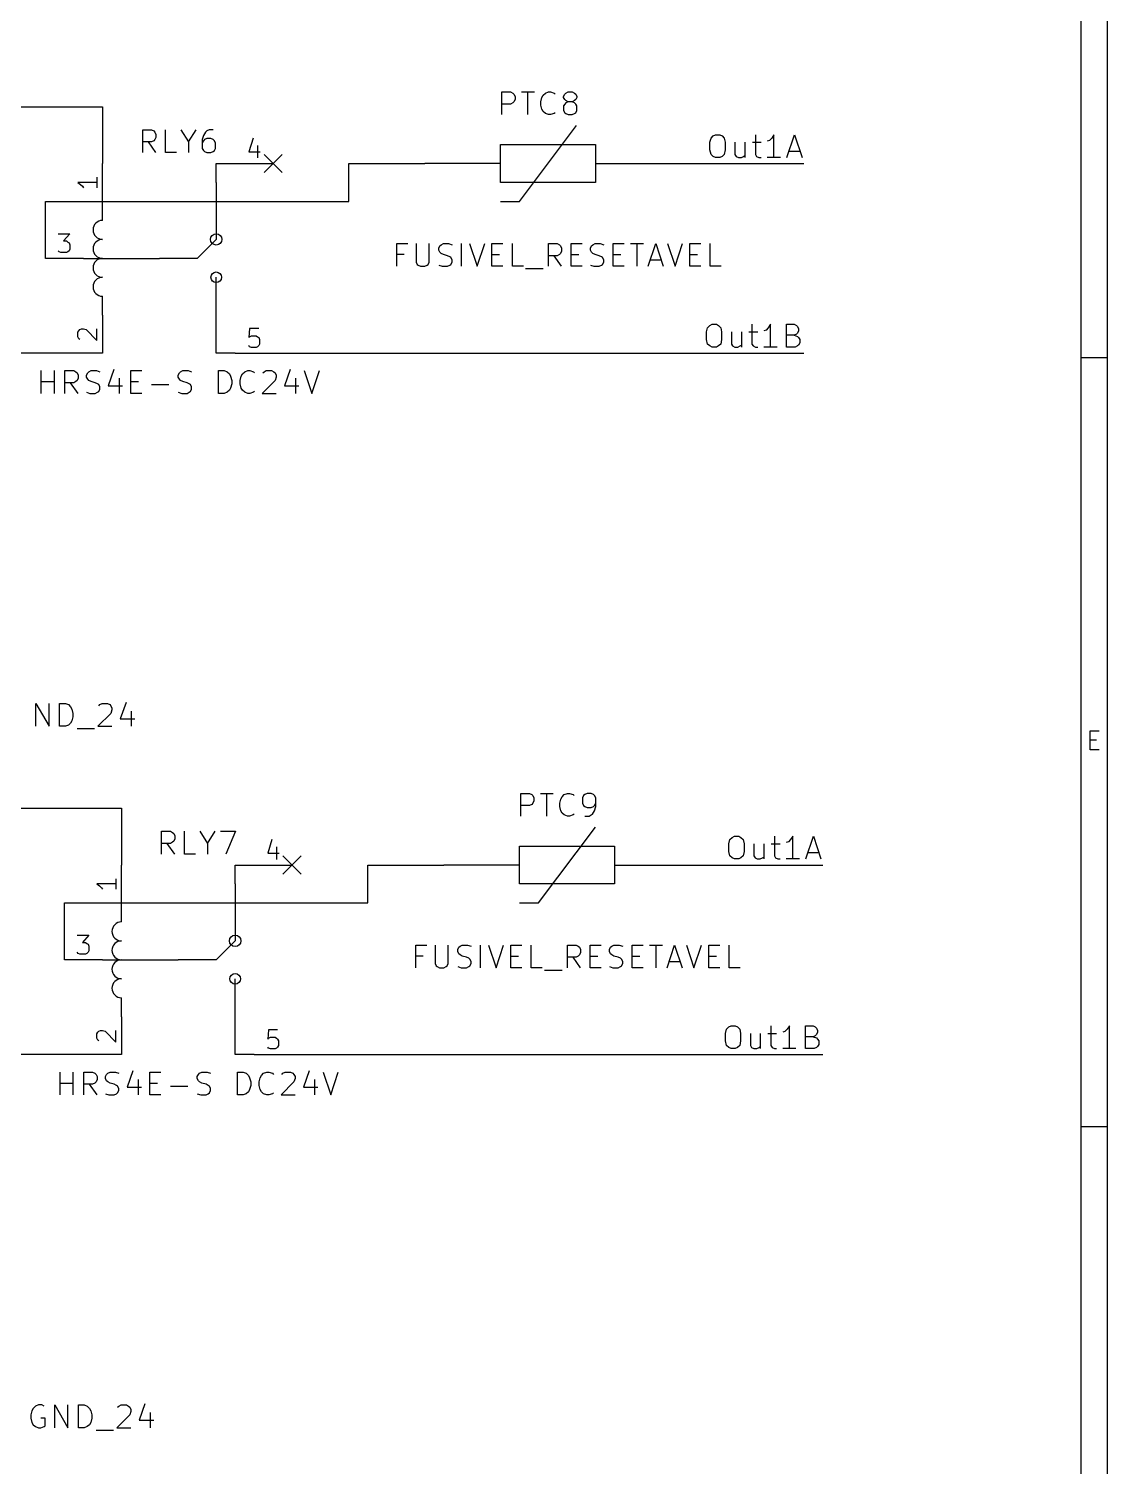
# Model space of a CAD drawing. Extents: x 4000 to 196000, y 4000 to 146000.
# Drawn here: x 167555 to 196000, y 35644 to 73555 of the extents above; entities that cross this region are included whole.
import ezdxf

# ---------------------------------------------------------------- set-up
doc = ezdxf.new("R2010")
doc.units = 0
doc.layers.add('BLACK', color=1, linetype='CONTINUOUS')

msp = doc.modelspace()

# ---------------------------------------------------------------- linework, layer by layer
at = {"layer": 'BLACK'}
for p, q in [((196000, 146000), (196000, 4000)), ((195300, 145300), (195300, 4700)), ((180030, 71290), (180030, 71890)), ((180030, 71890), (180260, 71890)), ((180260, 71890), (180320, 71860)), ((180320, 71860), (180350, 71830)), ((180350, 71830), (180380, 71770)), ((180380, 71690), (180350, 71630)), ((180380, 71770), (180380, 71690)), ((180550, 71890), (180890, 71890)), ((180720, 71290), (180720, 71890)), ((181060, 71630), (181090, 71740)), ((181090, 71740), (181120, 71800)), ((181120, 71800), (181180, 71860)), ((181180, 71860), (181260, 71890)), ((181260, 71890), (181320, 71890)), ((181320, 71890), (181410, 71860)), ((181410, 71860), (181440, 71830)), ((181660, 71770), (181690, 71830)), ((181660, 71740), (181660, 71770)), ((181690, 71690), (181660, 71740)), ((181690, 71830), (181720, 71860)), ((181720, 71660), (181690, 71690)), ((181720, 71860), (181780, 71890)), ((181780, 71630), (181720, 71660)), ((181780, 71890), (181890, 71890)), ((181890, 71890), (181950, 71860)), ((181950, 71660), (181890, 71630)), ((181950, 71860), (181980, 71830)), ((181980, 71690), (181950, 71660)), ((181980, 71830), (182010, 71770)), ((182010, 71740), (181980, 71690)), ((182010, 71770), (182010, 71740)), ((156500, 71500), (169500, 71500)), ((169500, 71500), (169500, 70000)), ((180260, 71570), (180030, 71570)), ((180320, 71600), (180260, 71570)), ((180350, 71630), (180320, 71600)), ((181060, 71540), (181060, 71630)), ((181090, 71430), (181060, 71540)), ((181120, 71370), (181090, 71430)), ((181180, 71320), (181120, 71370)), ((181260, 71290), (181180, 71320)), ((181320, 71290), (181260, 71290)), ((181410, 71320), (181320, 71290)), ((181440, 71340), (181410, 71320)), ((181690, 71570), (181660, 71520)), ((181660, 71520), (181660, 71400)), ((181660, 71400), (181690, 71340)), ((181720, 71600), (181690, 71570)), ((181690, 71340), (181720, 71320)), ((181780, 71630), (181720, 71600)), ((181720, 71320), (181780, 71290)), ((181890, 71630), (181780, 71630)), ((181780, 71290), (181890, 71290)), ((181950, 71600), (181890, 71630)), ((181890, 71290), (181950, 71320)), ((181980, 71570), (181950, 71600)), ((181950, 71320), (181980, 71340)), ((182010, 71520), (181980, 71570)), ((181980, 71340), (182010, 71400)), ((182010, 71400), (182010, 71520)), ((180500, 69000), (182000, 71000)), ((170560, 70290), (170560, 70890)), ((170560, 70890), (170790, 70890)), ((170790, 70570), (170560, 70570)), ((170910, 70290), (170710, 70570)), ((170790, 70890), (170850, 70860)), ((170850, 70600), (170790, 70570)), ((170850, 70860), (170880, 70830)), ((170880, 70630), (170850, 70600)), ((170880, 70830), (170910, 70770)), ((170910, 70690), (170880, 70630)), ((170910, 70770), (170910, 70690)), ((171160, 70290), (171160, 70890)), ((171570, 70890), (171770, 70570)), ((171770, 70570), (171970, 70890)), ((171770, 70570), (171770, 70290)), ((172160, 70740), (172130, 70630)), ((172130, 70630), (172130, 70400)), ((172160, 70600), (172130, 70540)), ((172220, 70830), (172160, 70740)), ((172190, 70630), (172160, 70600)), ((172250, 70660), (172190, 70630)), ((172250, 70860), (172220, 70830)), ((172310, 70890), (172250, 70860)), ((172360, 70660), (172250, 70660)), ((172420, 70890), (172310, 70890)), ((172420, 70630), (172360, 70660)), ((172450, 70600), (172420, 70630)), ((172480, 70540), (172450, 70600)), ((172480, 70400), (172480, 70540)), ((173470, 70670), (173360, 70310)), ((185520, 70560), (185550, 70670)), ((185520, 70360), (185520, 70560)), ((185550, 70670), (185610, 70730)), ((185610, 70730), (185670, 70760)), ((185670, 70760), (185780, 70760)), ((185780, 70760), (185840, 70730)), ((185840, 70730), (185900, 70670)), ((185900, 70670), (185920, 70560)), ((185920, 70560), (185920, 70360)), ((186180, 70560), (186180, 70240)), ((186440, 70560), (186440, 70160)), ((186640, 70560), (186870, 70560)), ((186720, 70760), (186720, 70240)), ((187090, 70610), (187030, 70590)), ((187150, 70670), (187090, 70610)), ((187210, 70760), (187150, 70670)), ((187210, 70160), (187210, 70760)), ((187550, 70160), (187750, 70760)), ((187750, 70760), (187950, 70160)), ((171450, 70290), (171160, 70290)), ((172130, 70400), (172160, 70340)), ((172160, 70340), (172190, 70320)), ((172190, 70320), (172250, 70290)), ((172250, 70290), (172360, 70290)), ((172360, 70290), (172420, 70320)), ((172420, 70320), (172450, 70340)), ((172450, 70340), (172480, 70400)), ((173360, 70310), (173660, 70310)), ((173590, 70480), (173590, 70150)), ((173760, 70240), (174240, 69760)), ((174240, 70240), (173760, 69760)), ((180000, 69500), (180000, 70500)), ((180000, 70500), (182500, 70500)), ((182500, 70500), (182500, 69500)), ((185550, 70240), (185520, 70360)), ((185610, 70190), (185550, 70240)), ((185670, 70160), (185610, 70190)), ((185780, 70160), (185670, 70160)), ((185840, 70190), (185780, 70160)), ((185900, 70240), (185840, 70190)), ((185920, 70360), (185900, 70240)), ((186180, 70240), (186210, 70190)), ((186210, 70190), (186270, 70160)), ((186270, 70160), (186350, 70160)), ((186350, 70160), (186410, 70190)), ((186410, 70190), (186440, 70210)), ((186720, 70240), (186750, 70190)), ((186750, 70190), (186810, 70160)), ((186810, 70160), (186870, 70160)), ((187380, 70160), (187030, 70160)), ((187600, 70330), (187890, 70330)), ((169500, 69000), (169500, 70000)), ((172500, 69500), (172500, 70000)), ((172500, 70000), (173000, 70000)), ((173000, 70000), (174000, 70000)), ((176000, 69000), (176000, 70000)), ((176000, 70000), (178000, 70000)), ((180000, 70000), (178000, 70000)), ((182500, 70000), (184500, 70000)), ((184500, 70000), (188000, 70000)), ((169350, 69500), (168850, 69500)), ((168850, 69500), (168920, 69450)), ((168920, 69450), (168970, 69400)), ((168970, 69400), (169000, 69360)), ((169350, 69640), (169350, 69360)), ((172500, 69500), (172500, 68000)), ((182500, 69500), (180000, 69500)), ((168000, 67500), (168000, 69000)), ((168000, 69000), (176000, 69000)), ((169500, 68500), (169500, 69000)), ((180000, 69000), (180500, 69000)), ((168330, 68150), (168640, 68150)), ((168640, 68150), (168470, 67960)), ((168470, 67960), (168550, 67960)), ((168550, 67960), (168590, 67930)), ((168590, 67930), (168620, 67910)), ((168620, 67910), (168640, 67860)), ((168640, 67860), (168640, 67740)), ((172000, 67500), (172500, 68000)), ((177260, 67290), (177260, 67890)), ((177260, 67890), (177550, 67890)), ((177770, 67890), (177770, 67400)), ((178120, 67400), (178120, 67890)), ((178400, 67830), (178430, 67860)), ((178430, 67860), (178490, 67890)), ((178490, 67890), (178630, 67890)), ((178630, 67890), (178720, 67860)), ((178970, 67290), (178970, 67890)), ((179180, 67890), (179380, 67290)), ((179380, 67290), (179580, 67890)), ((179770, 67290), (179770, 67890)), ((179770, 67890), (180060, 67890)), ((180310, 67290), (180310, 67890)), ((181260, 67290), (181260, 67890)), ((181260, 67890), (181490, 67890)), ((181490, 67890), (181550, 67860)), ((181550, 67860), (181580, 67830)), ((181860, 67290), (181860, 67890)), ((181860, 67890), (182150, 67890)), ((182400, 67830), (182430, 67860)), ((182430, 67860), (182490, 67890)), ((182490, 67890), (182630, 67890)), ((182630, 67890), (182720, 67860)), ((182970, 67290), (182970, 67890)), ((182970, 67890), (183260, 67890)), ((183430, 67890), (183770, 67890)), ((183600, 67290), (183600, 67890)), ((183890, 67290), (184090, 67890)), ((184090, 67890), (184290, 67290)), ((184400, 67890), (184600, 67290)), ((184600, 67290), (184800, 67890)), ((184990, 67290), (184990, 67890)), ((184990, 67890), (185280, 67890)), ((185530, 67290), (185530, 67890)), ((169000, 67500), (168000, 67500)), ((168360, 67670), (168330, 67700)), ((168400, 67650), (168360, 67670)), ((168550, 67650), (168400, 67650)), ((168590, 67670), (168550, 67650)), ((168620, 67700), (168590, 67670)), ((168640, 67740), (168620, 67700)), ((169000, 67500), (171000, 67500)), ((172000, 67500), (171000, 67500)), ((177460, 67600), (177260, 67600)), ((178370, 67770), (178400, 67830)), ((178370, 67720), (178370, 67770)), ((178400, 67660), (178370, 67720)), ((178430, 67630), (178400, 67660)), ((178490, 67600), (178430, 67630)), ((178600, 67570), (178490, 67600)), ((178660, 67540), (178600, 67570)), ((178690, 67520), (178660, 67540)), ((178720, 67460), (178690, 67520)), ((179770, 67600), (179970, 67600)), ((181490, 67570), (181260, 67570)), ((181610, 67290), (181410, 67570)), ((181550, 67600), (181490, 67570)), ((181580, 67630), (181550, 67600)), ((181580, 67830), (181610, 67770)), ((181610, 67690), (181580, 67630)), ((181610, 67770), (181610, 67690)), ((181860, 67600), (182060, 67600)), ((182370, 67770), (182400, 67830)), ((182370, 67720), (182370, 67770)), ((182400, 67660), (182370, 67720)), ((182430, 67630), (182400, 67660)), ((182490, 67600), (182430, 67630)), ((182600, 67570), (182490, 67600)), ((182660, 67540), (182600, 67570)), ((182690, 67520), (182660, 67540)), ((182720, 67460), (182690, 67520)), ((182970, 67600), (183170, 67600)), ((184990, 67600), (185190, 67600)), ((177770, 67400), (177800, 67340)), ((177800, 67340), (177830, 67320)), ((177830, 67320), (177890, 67290)), ((177890, 67290), (178000, 67290)), ((178000, 67290), (178060, 67320)), ((178060, 67320), (178090, 67340)), ((178090, 67340), (178120, 67400)), ((178370, 67320), (178460, 67290)), ((178460, 67290), (178600, 67290)), ((178600, 67290), (178660, 67320)), ((178660, 67320), (178690, 67340)), ((178690, 67340), (178720, 67400)), ((178720, 67400), (178720, 67460)), ((180060, 67290), (179770, 67290)), ((180600, 67290), (180310, 67290)), ((180660, 67230), (181120, 67230)), ((182150, 67290), (181860, 67290)), ((182370, 67320), (182460, 67290)), ((182460, 67290), (182600, 67290)), ((182600, 67290), (182660, 67320)), ((182660, 67320), (182690, 67340)), ((182690, 67340), (182720, 67400)), ((182720, 67400), (182720, 67460)), ((183260, 67290), (182970, 67290)), ((183940, 67460), (184230, 67460)), ((185280, 67290), (184990, 67290)), ((185820, 67290), (185530, 67290)), ((172500, 65000), (172500, 67000)), ((169500, 66000), (169500, 66500)), ((169500, 66000), (169500, 65000)), ((168850, 65550), (168880, 65590)), ((168880, 65590), (168900, 65620)), ((168900, 65620), (168950, 65640)), ((168950, 65640), (169000, 65640)), ((169000, 65640), (169070, 65620)), ((169070, 65620), (169350, 65330)), ((169350, 65330), (169350, 65640)), ((173380, 65650), (173360, 65410)), ((173620, 65650), (173380, 65650)), ((185430, 65560), (185460, 65670)), ((185460, 65670), (185520, 65730)), ((185520, 65730), (185580, 65760)), ((185580, 65760), (185690, 65760)), ((185690, 65760), (185750, 65730)), ((185750, 65730), (185810, 65670)), ((185810, 65670), (185830, 65560)), ((186630, 65760), (186630, 65240)), ((187000, 65610), (186940, 65590)), ((187060, 65670), (187000, 65610)), ((187120, 65760), (187060, 65670)), ((187120, 65160), (187120, 65760)), ((187540, 65160), (187540, 65760)), ((187540, 65760), (187740, 65760)), ((187740, 65760), (187800, 65730)), ((187800, 65730), (187830, 65700)), ((187830, 65700), (187860, 65640)), ((187860, 65590), (187830, 65530)), ((187860, 65640), (187860, 65590)), ((168850, 65430), (168850, 65550)), ((168880, 65380), (168850, 65430)), ((168900, 65360), (168880, 65380)), ((173360, 65410), (173380, 65430)), ((173380, 65430), (173430, 65460)), ((173430, 65460), (173550, 65460)), ((173550, 65460), (173590, 65430)), ((173590, 65430), (173620, 65410)), ((173620, 65410), (173640, 65360)), ((173640, 65240), (173620, 65200)), ((173640, 65360), (173640, 65240)), ((185430, 65360), (185430, 65560)), ((185460, 65240), (185430, 65360)), ((185520, 65190), (185460, 65240)), ((185810, 65240), (185750, 65190)), ((185830, 65360), (185810, 65240)), ((185830, 65560), (185830, 65360)), ((186090, 65560), (186090, 65240)), ((186090, 65240), (186120, 65190)), ((186320, 65190), (186350, 65210)), ((186350, 65560), (186350, 65160)), ((186550, 65560), (186780, 65560)), ((186630, 65240), (186660, 65190)), ((187740, 65470), (187540, 65470)), ((187800, 65500), (187740, 65470)), ((187740, 65470), (187830, 65440)), ((187830, 65530), (187800, 65500)), ((187830, 65440), (187860, 65410)), ((187860, 65210), (187830, 65190)), ((187860, 65410), (187890, 65360)), ((187890, 65270), (187860, 65210)), ((187890, 65360), (187890, 65270)), ((169500, 65000), (165500, 65000)), ((173000, 65000), (172500, 65000)), ((173000, 65000), (174000, 65000)), ((173380, 65170), (173360, 65200)), ((173430, 65150), (173380, 65170)), ((173550, 65150), (173430, 65150)), ((173590, 65170), (173550, 65150)), ((173620, 65200), (173590, 65170)), ((174000, 65000), (188000, 65000)), ((185580, 65160), (185520, 65190)), ((185690, 65160), (185580, 65160)), ((185750, 65190), (185690, 65160)), ((186120, 65190), (186180, 65160)), ((186180, 65160), (186260, 65160)), ((186260, 65160), (186320, 65190)), ((186660, 65190), (186720, 65160)), ((186720, 65160), (186780, 65160)), ((187290, 65160), (186940, 65160)), ((187770, 65160), (187540, 65160)), ((187830, 65190), (187770, 65160)), ((196000, 64880), (195300, 64880)), ((167880, 63940), (167880, 64540)), ((168230, 63940), (168230, 64540)), ((168510, 63940), (168510, 64540)), ((168510, 64540), (168740, 64540)), ((168740, 64540), (168800, 64510)), ((168800, 64510), (168830, 64480)), ((168830, 64480), (168860, 64420)), ((169080, 64420), (169110, 64480)), ((169110, 64480), (169140, 64510)), ((169140, 64510), (169200, 64540)), ((169200, 64540), (169340, 64540)), ((169340, 64540), (169430, 64510)), ((169800, 64570), (169650, 64140)), ((170250, 63940), (170250, 64540)), ((170250, 64540), (170540, 64540)), ((171500, 64420), (171530, 64480)), ((171530, 64480), (171560, 64510)), ((171560, 64510), (171620, 64540)), ((171620, 64540), (171760, 64540)), ((171760, 64540), (171850, 64510)), ((172560, 63940), (172560, 64540)), ((172560, 64540), (172710, 64540)), ((172710, 64540), (172790, 64510)), ((172790, 64510), (172850, 64450)), ((172850, 64450), (172880, 64390)), ((173160, 64390), (173190, 64450)), ((173190, 64450), (173250, 64510)), ((173250, 64510), (173330, 64540)), ((173330, 64540), (173390, 64540)), ((173390, 64540), (173480, 64510)), ((173480, 64510), (173510, 64480)), ((173730, 64480), (173760, 64510)), ((173760, 64510), (173820, 64540)), ((173820, 64540), (173960, 64540)), ((173960, 64540), (174020, 64510)), ((174020, 64510), (174050, 64480)), ((174050, 64480), (174080, 64420)), ((174450, 64570), (174300, 64140)), ((174820, 64540), (175020, 63940)), ((175020, 63940), (175220, 64540)), ((167880, 64250), (168230, 64250)), ((168740, 64220), (168510, 64220)), ((168860, 63940), (168660, 64220)), ((168800, 64250), (168740, 64220)), ((168830, 64280), (168800, 64250)), ((168860, 64340), (168830, 64280)), ((168860, 64420), (168860, 64340)), ((169080, 64370), (169080, 64420)), ((169110, 64310), (169080, 64370)), ((169140, 64280), (169110, 64310)), ((169200, 64250), (169140, 64280)), ((169310, 64220), (169200, 64250)), ((169370, 64190), (169310, 64220)), ((169400, 64170), (169370, 64190)), ((169430, 64110), (169400, 64170)), ((169430, 64050), (169430, 64110)), ((169650, 64140), (170030, 64140)), ((169940, 64340), (169940, 63940)), ((170250, 64250), (170450, 64250)), ((170790, 64170), (171250, 64170)), ((171500, 64370), (171500, 64420)), ((171530, 64310), (171500, 64370)), ((171560, 64280), (171530, 64310)), ((171620, 64250), (171560, 64280)), ((171730, 64220), (171620, 64250)), ((171790, 64190), (171730, 64220)), ((171820, 64170), (171790, 64190)), ((171850, 64110), (171820, 64170)), ((171850, 64050), (171850, 64110)), ((172880, 64080), (172850, 64020)), ((172880, 64390), (172910, 64280)), ((172910, 64190), (172880, 64080)), ((172910, 64280), (172910, 64190)), ((173130, 64280), (173160, 64390)), ((173130, 64190), (173130, 64280)), ((173160, 64080), (173130, 64190)), ((173190, 64020), (173160, 64080)), ((174050, 64280), (173710, 63940)), ((174080, 64370), (174050, 64280)), ((174080, 64420), (174080, 64370)), ((174300, 64140), (174680, 64140)), ((174590, 64340), (174590, 63940)), ((169080, 63970), (169170, 63940)), ((169170, 63940), (169310, 63940)), ((169310, 63940), (169370, 63970)), ((169370, 63970), (169400, 63990)), ((169400, 63990), (169430, 64050)), ((170540, 63940), (170250, 63940)), ((171500, 63970), (171590, 63940)), ((171590, 63940), (171730, 63940)), ((171730, 63940), (171790, 63970)), ((171790, 63970), (171820, 63990)), ((171820, 63990), (171850, 64050)), ((172710, 63940), (172560, 63940)), ((172790, 63970), (172710, 63940)), ((172850, 64020), (172790, 63970)), ((173250, 63970), (173190, 64020)), ((173330, 63940), (173250, 63970)), ((173390, 63940), (173330, 63940)), ((173480, 63970), (173390, 63940)), ((173510, 63990), (173480, 63970)), ((173710, 63940), (174080, 63940)), ((167740, 55160), (167740, 55760)), ((167740, 55760), (168090, 55160)), ((168090, 55160), (168090, 55760)), ((168370, 55160), (168370, 55760)), ((168370, 55760), (168520, 55760)), ((168520, 55760), (168600, 55730)), ((168600, 55730), (168660, 55670)), ((169400, 55700), (169430, 55730)), ((169430, 55730), (169490, 55760)), ((169490, 55760), (169630, 55760)), ((169630, 55760), (169690, 55730)), ((169690, 55730), (169720, 55700)), ((170120, 55790), (169970, 55360)), ((168660, 55670), (168690, 55610)), ((168690, 55610), (168720, 55500)), ((168720, 55410), (168690, 55300)), ((168720, 55500), (168720, 55410)), ((169720, 55500), (169380, 55160)), ((169720, 55700), (169750, 55640)), ((169750, 55590), (169720, 55500)), ((169750, 55640), (169750, 55590)), ((169970, 55360), (170350, 55360)), ((170260, 55560), (170260, 55160)), ((168520, 55160), (168370, 55160)), ((168600, 55190), (168520, 55160)), ((168660, 55240), (168600, 55190)), ((168690, 55300), (168660, 55240)), ((168830, 55100), (169290, 55100)), ((169380, 55160), (169750, 55160)), ((195550, 54540), (195550, 55040)), ((195550, 55040), (195790, 55040)), ((195550, 54800), (195720, 54800)), ((195790, 54540), (195550, 54540)), ((180530, 52790), (180530, 53390)), ((180530, 53390), (180760, 53390)), ((180760, 53390), (180820, 53360)), ((180820, 53100), (180760, 53070)), ((180820, 53360), (180850, 53330)), ((180850, 53130), (180820, 53100)), ((180850, 53330), (180880, 53270)), ((180880, 53190), (180850, 53130)), ((180880, 53270), (180880, 53190)), ((181050, 53390), (181390, 53390)), ((181220, 52790), (181220, 53390)), ((181560, 53130), (181590, 53240)), ((181560, 53040), (181560, 53130)), ((181590, 53240), (181620, 53300)), ((181620, 53300), (181680, 53360)), ((181680, 53360), (181760, 53390)), ((181760, 53390), (181820, 53390)), ((181820, 53390), (181910, 53360)), ((181910, 53360), (181940, 53330)), ((182190, 53330), (182160, 53270)), ((182160, 53270), (182160, 53130)), ((182160, 53130), (182190, 53070)), ((182220, 53360), (182190, 53330)), ((182280, 53390), (182220, 53360)), ((182390, 53390), (182280, 53390)), ((182450, 53360), (182390, 53390)), ((182480, 53330), (182450, 53360)), ((182510, 53270), (182480, 53330)), ((182480, 53070), (182510, 53130)), ((182510, 53040), (182510, 53270)), ((157000, 53000), (170000, 53000)), ((170000, 53000), (170000, 51500)), ((180760, 53070), (180530, 53070)), ((181590, 52930), (181560, 53040)), ((181620, 52870), (181590, 52930)), ((181680, 52820), (181620, 52870)), ((181760, 52790), (181680, 52820)), ((181820, 52790), (181760, 52790)), ((181910, 52820), (181820, 52790)), ((181940, 52840), (181910, 52820)), ((182190, 53070), (182220, 53040)), ((182220, 53040), (182280, 53020)), ((182220, 52790), (182340, 52790)), ((182280, 53020), (182390, 53020)), ((182340, 52790), (182390, 52820)), ((182390, 53020), (182450, 53040)), ((182390, 52820), (182420, 52840)), ((182420, 52840), (182480, 52930)), ((182450, 53040), (182480, 53070)), ((182480, 52930), (182510, 53040)), ((171060, 51790), (171060, 52390)), ((171060, 52390), (171290, 52390)), ((171290, 52390), (171350, 52360)), ((171350, 52360), (171380, 52330)), ((171380, 52330), (171410, 52270)), ((171660, 51790), (171660, 52390)), ((172070, 52390), (172270, 52070)), ((172270, 52070), (172470, 52390)), ((172610, 52390), (173010, 52390)), ((173010, 52390), (172750, 51790)), ((181000, 50500), (182500, 52500)), ((171290, 52070), (171060, 52070)), ((171410, 51790), (171210, 52070)), ((171350, 52100), (171290, 52070)), ((171380, 52130), (171350, 52100)), ((171410, 52190), (171380, 52130)), ((171410, 52270), (171410, 52190)), ((172270, 52070), (172270, 51790)), ((173970, 52170), (173860, 51810)), ((174090, 51980), (174090, 51650)), ((180500, 51000), (180500, 52000)), ((180500, 52000), (183000, 52000)), ((183000, 52000), (183000, 51000)), ((186020, 52060), (186050, 52170)), ((186020, 51860), (186020, 52060)), ((186050, 52170), (186110, 52230)), ((186110, 52230), (186170, 52260)), ((186170, 52260), (186280, 52260)), ((186280, 52260), (186340, 52230)), ((186340, 52230), (186400, 52170)), ((186400, 52170), (186420, 52060)), ((186420, 52060), (186420, 51860)), ((186680, 52060), (186680, 51740)), ((186940, 52060), (186940, 51660)), ((187140, 52060), (187370, 52060)), ((187220, 52260), (187220, 51740)), ((187590, 52110), (187530, 52090)), ((187650, 52170), (187590, 52110)), ((187710, 52260), (187650, 52170)), ((187710, 51660), (187710, 52260)), ((188050, 51660), (188250, 52260)), ((188250, 52260), (188450, 51660)), ((171950, 51790), (171660, 51790)), ((173860, 51810), (174160, 51810)), ((174260, 51740), (174740, 51260)), ((174740, 51740), (174260, 51260)), ((186050, 51740), (186020, 51860)), ((186110, 51690), (186050, 51740)), ((186170, 51660), (186110, 51690)), ((186280, 51660), (186170, 51660)), ((186340, 51690), (186280, 51660)), ((186400, 51740), (186340, 51690)), ((186420, 51860), (186400, 51740)), ((186680, 51740), (186710, 51690)), ((186710, 51690), (186770, 51660)), ((186770, 51660), (186850, 51660)), ((186850, 51660), (186910, 51690)), ((186910, 51690), (186940, 51710)), ((187220, 51740), (187250, 51690)), ((187250, 51690), (187310, 51660)), ((187310, 51660), (187370, 51660)), ((187880, 51660), (187530, 51660)), ((188100, 51830), (188390, 51830)), ((170000, 50500), (170000, 51500)), ((173000, 51000), (173000, 51500)), ((173000, 51500), (173500, 51500)), ((173500, 51500), (174500, 51500)), ((176500, 50500), (176500, 51500)), ((176500, 51500), (178500, 51500)), ((180500, 51500), (178500, 51500)), ((183000, 51500), (185000, 51500)), ((185000, 51500), (188500, 51500)), ((169850, 51000), (169350, 51000)), ((169350, 51000), (169420, 50950)), ((169420, 50950), (169470, 50900)), ((169470, 50900), (169500, 50860)), ((169850, 51140), (169850, 50860)), ((173000, 51000), (173000, 49500)), ((183000, 51000), (180500, 51000)), ((168500, 49000), (168500, 50500)), ((168500, 50500), (176500, 50500)), ((170000, 50000), (170000, 50500)), ((180500, 50500), (181000, 50500)), ((168830, 49650), (169140, 49650)), ((169140, 49650), (168970, 49460)), ((168970, 49460), (169050, 49460)), ((169050, 49460), (169090, 49430)), ((169090, 49430), (169120, 49410)), ((169120, 49410), (169140, 49360)), ((169140, 49360), (169140, 49240)), ((172500, 49000), (173000, 49500)), ((177760, 48790), (177760, 49390)), ((177760, 49390), (178050, 49390)), ((178270, 49390), (178270, 48900)), ((178620, 48900), (178620, 49390)), ((178870, 49270), (178900, 49330)), ((178900, 49330), (178930, 49360)), ((178930, 49360), (178990, 49390)), ((178990, 49390), (179130, 49390)), ((179130, 49390), (179220, 49360)), ((179470, 48790), (179470, 49390)), ((179680, 49390), (179880, 48790)), ((179880, 48790), (180080, 49390)), ((180270, 48790), (180270, 49390)), ((180270, 49390), (180560, 49390)), ((180810, 48790), (180810, 49390)), ((181760, 48790), (181760, 49390)), ((181760, 49390), (181990, 49390)), ((181990, 49390), (182050, 49360)), ((182050, 49360), (182080, 49330)), ((182080, 49330), (182110, 49270)), ((182360, 48790), (182360, 49390)), ((182360, 49390), (182650, 49390)), ((182870, 49270), (182900, 49330)), ((182900, 49330), (182930, 49360)), ((182930, 49360), (182990, 49390)), ((182990, 49390), (183130, 49390)), ((183130, 49390), (183220, 49360)), ((183470, 48790), (183470, 49390)), ((183470, 49390), (183760, 49390)), ((183930, 49390), (184270, 49390)), ((184100, 48790), (184100, 49390)), ((184390, 48790), (184590, 49390)), ((184590, 49390), (184790, 48790)), ((184900, 49390), (185100, 48790)), ((185100, 48790), (185300, 49390)), ((185490, 48790), (185490, 49390)), ((185490, 49390), (185780, 49390)), ((186030, 48790), (186030, 49390)), ((169500, 49000), (168500, 49000)), ((168860, 49170), (168830, 49200)), ((168900, 49150), (168860, 49170)), ((169050, 49150), (168900, 49150)), ((169090, 49170), (169050, 49150)), ((169120, 49200), (169090, 49170)), ((169140, 49240), (169120, 49200)), ((169500, 49000), (171500, 49000)), ((172500, 49000), (171500, 49000)), ((177960, 49100), (177760, 49100)), ((178870, 49220), (178870, 49270)), ((178900, 49160), (178870, 49220)), ((178930, 49130), (178900, 49160)), ((178990, 49100), (178930, 49130)), ((179100, 49070), (178990, 49100)), ((179160, 49040), (179100, 49070)), ((179190, 49020), (179160, 49040)), ((179220, 48960), (179190, 49020)), ((179220, 48900), (179220, 48960)), ((180270, 49100), (180470, 49100)), ((181990, 49070), (181760, 49070)), ((182110, 48790), (181910, 49070)), ((182050, 49100), (181990, 49070)), ((182080, 49130), (182050, 49100)), ((182110, 49190), (182080, 49130)), ((182110, 49270), (182110, 49190)), ((182360, 49100), (182560, 49100)), ((182870, 49220), (182870, 49270)), ((182900, 49160), (182870, 49220)), ((182930, 49130), (182900, 49160)), ((182990, 49100), (182930, 49130)), ((183100, 49070), (182990, 49100)), ((183160, 49040), (183100, 49070)), ((183190, 49020), (183160, 49040)), ((183220, 48960), (183190, 49020)), ((183220, 48900), (183220, 48960)), ((183470, 49100), (183670, 49100)), ((184440, 48960), (184730, 48960)), ((185490, 49100), (185690, 49100)), ((178270, 48900), (178300, 48840)), ((178300, 48840), (178330, 48820)), ((178330, 48820), (178390, 48790)), ((178390, 48790), (178500, 48790)), ((178500, 48790), (178560, 48820)), ((178560, 48820), (178590, 48840)), ((178590, 48840), (178620, 48900)), ((178870, 48820), (178960, 48790)), ((178960, 48790), (179100, 48790)), ((179100, 48790), (179160, 48820)), ((179160, 48820), (179190, 48840)), ((179190, 48840), (179220, 48900)), ((180560, 48790), (180270, 48790)), ((181100, 48790), (180810, 48790)), ((181160, 48730), (181620, 48730)), ((182650, 48790), (182360, 48790)), ((182870, 48820), (182960, 48790)), ((182960, 48790), (183100, 48790)), ((183100, 48790), (183160, 48820)), ((183160, 48820), (183190, 48840)), ((183190, 48840), (183220, 48900)), ((183760, 48790), (183470, 48790)), ((185780, 48790), (185490, 48790)), ((186320, 48790), (186030, 48790)), ((173000, 46500), (173000, 48500)), ((170000, 47500), (170000, 48000)), ((170000, 47500), (170000, 46500)), ((169350, 47050), (169380, 47090)), ((169350, 46930), (169350, 47050)), ((169380, 47090), (169400, 47120)), ((169400, 47120), (169450, 47140)), ((169450, 47140), (169500, 47140)), ((169500, 47140), (169570, 47120)), ((169570, 47120), (169850, 46830)), ((169850, 46830), (169850, 47140)), ((173880, 47150), (173860, 46910)), ((174120, 47150), (173880, 47150)), ((185930, 47060), (185960, 47170)), ((185930, 46860), (185930, 47060)), ((185960, 47170), (186020, 47230)), ((186020, 47230), (186080, 47260)), ((186080, 47260), (186190, 47260)), ((186190, 47260), (186250, 47230)), ((186250, 47230), (186310, 47170)), ((186310, 47170), (186330, 47060)), ((186330, 47060), (186330, 46860)), ((186590, 47060), (186590, 46740)), ((186850, 47060), (186850, 46660)), ((187050, 47060), (187280, 47060)), ((187130, 47260), (187130, 46740)), ((187500, 47110), (187440, 47090)), ((187560, 47170), (187500, 47110)), ((187620, 47260), (187560, 47170)), ((187620, 46660), (187620, 47260)), ((188040, 46660), (188040, 47260)), ((188040, 47260), (188240, 47260)), ((188240, 47260), (188300, 47230)), ((188300, 47230), (188330, 47200)), ((188330, 47030), (188300, 47000)), ((188330, 47200), (188360, 47140)), ((188360, 47090), (188330, 47030)), ((188360, 47140), (188360, 47090)), ((169380, 46880), (169350, 46930)), ((169400, 46860), (169380, 46880)), ((173860, 46910), (173880, 46930)), ((173880, 46670), (173860, 46700)), ((173880, 46930), (173930, 46960)), ((173930, 46650), (173880, 46670)), ((173930, 46960), (174050, 46960)), ((174050, 46650), (173930, 46650)), ((174050, 46960), (174090, 46930)), ((174090, 46670), (174050, 46650)), ((174090, 46930), (174120, 46910)), ((174120, 46700), (174090, 46670)), ((174120, 46910), (174140, 46860)), ((174140, 46740), (174120, 46700)), ((174140, 46860), (174140, 46740)), ((185960, 46740), (185930, 46860)), ((186020, 46690), (185960, 46740)), ((186080, 46660), (186020, 46690)), ((186190, 46660), (186080, 46660)), ((186250, 46690), (186190, 46660)), ((186310, 46740), (186250, 46690)), ((186330, 46860), (186310, 46740)), ((186590, 46740), (186620, 46690)), ((186620, 46690), (186680, 46660)), ((186680, 46660), (186760, 46660)), ((186760, 46660), (186820, 46690)), ((186820, 46690), (186850, 46710)), ((187130, 46740), (187160, 46690)), ((187160, 46690), (187220, 46660)), ((187220, 46660), (187280, 46660)), ((187790, 46660), (187440, 46660)), ((188240, 46970), (188040, 46970)), ((188270, 46660), (188040, 46660)), ((188300, 47000), (188240, 46970)), ((188240, 46970), (188330, 46940)), ((188330, 46690), (188270, 46660)), ((188330, 46940), (188360, 46910)), ((188360, 46710), (188330, 46690)), ((188360, 46910), (188390, 46860)), ((188390, 46770), (188360, 46710)), ((188390, 46860), (188390, 46770)), ((170000, 46500), (166000, 46500)), ((173500, 46500), (173000, 46500)), ((173500, 46500), (174500, 46500)), ((174500, 46500), (188500, 46500)), ((168380, 45440), (168380, 46040)), ((168730, 45440), (168730, 46040)), ((169010, 45440), (169010, 46040)), ((169010, 46040), (169240, 46040)), ((169240, 46040), (169300, 46010)), ((169300, 46010), (169330, 45980)), ((169330, 45980), (169360, 45920)), ((169360, 45920), (169360, 45840)), ((169580, 45920), (169610, 45980)), ((169580, 45870), (169580, 45920)), ((169610, 45980), (169640, 46010)), ((169640, 46010), (169700, 46040)), ((169700, 46040), (169840, 46040)), ((169840, 46040), (169930, 46010)), ((170300, 46070), (170150, 45640)), ((170750, 45440), (170750, 46040)), ((170750, 46040), (171040, 46040)), ((172000, 45920), (172030, 45980)), ((172000, 45870), (172000, 45920)), ((172030, 45980), (172060, 46010)), ((172060, 46010), (172120, 46040)), ((172120, 46040), (172260, 46040)), ((172260, 46040), (172350, 46010)), ((173060, 45440), (173060, 46040)), ((173060, 46040), (173210, 46040)), ((173210, 46040), (173290, 46010)), ((173290, 46010), (173350, 45950)), ((173350, 45950), (173380, 45890)), ((173380, 45890), (173410, 45780)), ((173630, 45780), (173660, 45890)), ((173660, 45890), (173690, 45950)), ((173690, 45950), (173750, 46010)), ((173750, 46010), (173830, 46040)), ((173830, 46040), (173890, 46040)), ((173890, 46040), (173980, 46010)), ((173980, 46010), (174010, 45980)), ((174230, 45980), (174260, 46010)), ((174260, 46010), (174320, 46040)), ((174320, 46040), (174460, 46040)), ((174460, 46040), (174520, 46010)), ((174520, 46010), (174550, 45980)), ((174550, 45980), (174580, 45920)), ((174580, 45920), (174580, 45870)), ((174950, 46070), (174800, 45640)), ((175320, 46040), (175520, 45440)), ((175520, 45440), (175720, 46040)), ((168380, 45750), (168730, 45750)), ((169240, 45720), (169010, 45720)), ((169360, 45440), (169160, 45720)), ((169300, 45750), (169240, 45720)), ((169330, 45780), (169300, 45750)), ((169360, 45840), (169330, 45780)), ((169610, 45810), (169580, 45870)), ((169640, 45780), (169610, 45810)), ((169700, 45750), (169640, 45780)), ((169810, 45720), (169700, 45750)), ((169870, 45690), (169810, 45720)), ((169900, 45670), (169870, 45690)), ((169930, 45610), (169900, 45670)), ((169900, 45490), (169930, 45550)), ((169930, 45550), (169930, 45610)), ((170150, 45640), (170530, 45640)), ((170440, 45840), (170440, 45440)), ((170750, 45750), (170950, 45750)), ((171290, 45670), (171750, 45670)), ((172030, 45810), (172000, 45870)), ((172060, 45780), (172030, 45810)), ((172120, 45750), (172060, 45780)), ((172230, 45720), (172120, 45750)), ((172290, 45690), (172230, 45720)), ((172320, 45670), (172290, 45690)), ((172350, 45610), (172320, 45670)), ((172320, 45490), (172350, 45550)), ((172350, 45550), (172350, 45610)), ((173350, 45520), (173290, 45470)), ((173380, 45580), (173350, 45520)), ((173410, 45690), (173380, 45580)), ((173410, 45780), (173410, 45690)), ((173630, 45690), (173630, 45780)), ((173660, 45580), (173630, 45690)), ((173690, 45520), (173660, 45580)), ((173750, 45470), (173690, 45520)), ((174550, 45780), (174210, 45440)), ((174580, 45870), (174550, 45780)), ((174800, 45640), (175180, 45640)), ((175090, 45840), (175090, 45440)), ((169580, 45470), (169670, 45440)), ((169670, 45440), (169810, 45440)), ((169810, 45440), (169870, 45470)), ((169870, 45470), (169900, 45490)), ((171040, 45440), (170750, 45440)), ((172000, 45470), (172090, 45440)), ((172090, 45440), (172230, 45440)), ((172230, 45440), (172290, 45470)), ((172290, 45470), (172320, 45490)), ((173210, 45440), (173060, 45440)), ((173290, 45470), (173210, 45440)), ((173830, 45440), (173750, 45470)), ((173890, 45440), (173830, 45440)), ((173980, 45470), (173890, 45440)), ((174010, 45490), (173980, 45470)), ((174210, 45440), (174580, 45440)), ((196000, 44600), (195300, 44600)), ((167670, 37170), (167640, 37110)), ((167730, 37230), (167670, 37170)), ((167810, 37260), (167730, 37230)), ((167900, 37260), (167810, 37260)), ((167960, 37230), (167900, 37260)), ((168240, 36660), (168240, 37260)), ((168240, 37260), (168590, 36660)), ((168590, 36660), (168590, 37260)), ((168870, 36660), (168870, 37260)), ((168870, 37260), (169020, 37260)), ((169020, 37260), (169100, 37230)), ((169100, 37230), (169160, 37170)), ((169160, 37170), (169190, 37110)), ((169900, 37200), (169930, 37230)), ((169930, 37230), (169990, 37260)), ((169990, 37260), (170130, 37260)), ((170130, 37260), (170190, 37230)), ((170190, 37230), (170220, 37200)), ((170220, 37200), (170250, 37140)), ((170620, 37290), (170470, 36860)), ((167640, 37110), (167610, 37000)), ((167610, 37000), (167610, 36910)), ((167610, 36910), (167640, 36800)), ((167640, 36800), (167670, 36740)), ((167990, 36910), (167870, 36910)), ((167990, 36710), (167990, 36910)), ((169190, 36800), (169160, 36740)), ((169190, 37110), (169220, 37000)), ((169220, 36910), (169190, 36800)), ((169220, 37000), (169220, 36910)), ((170220, 37000), (169880, 36660)), ((170250, 37090), (170220, 37000)), ((170250, 37140), (170250, 37090)), ((170470, 36860), (170850, 36860)), ((170760, 37060), (170760, 36660)), ((167670, 36740), (167730, 36690)), ((167730, 36690), (167810, 36660)), ((167810, 36660), (167870, 36660)), ((167870, 36660), (167960, 36690)), ((167960, 36690), (167990, 36710)), ((169020, 36660), (168870, 36660)), ((169100, 36690), (169020, 36660)), ((169160, 36740), (169100, 36690)), ((169330, 36600), (169790, 36600)), ((169880, 36660), (170250, 36660))]:
    msp.add_line(p, q, dxfattribs=at)
for centre, radius in [((172500, 68000), 150), ((172500, 67000), 140), ((173000, 49500), 150), ((173000, 48500), 140)]:
    msp.add_circle(centre, radius, dxfattribs=at)
for centre in [(169500, 68250), (169500, 67750), (169500, 67250), (169500, 66750), (170000, 49750), (170000, 49250), (170000, 48750), (170000, 48250)]:
    msp.add_arc(centre, 250, -270, -90, dxfattribs=at)

doc.saveas('drawing.dxf')
